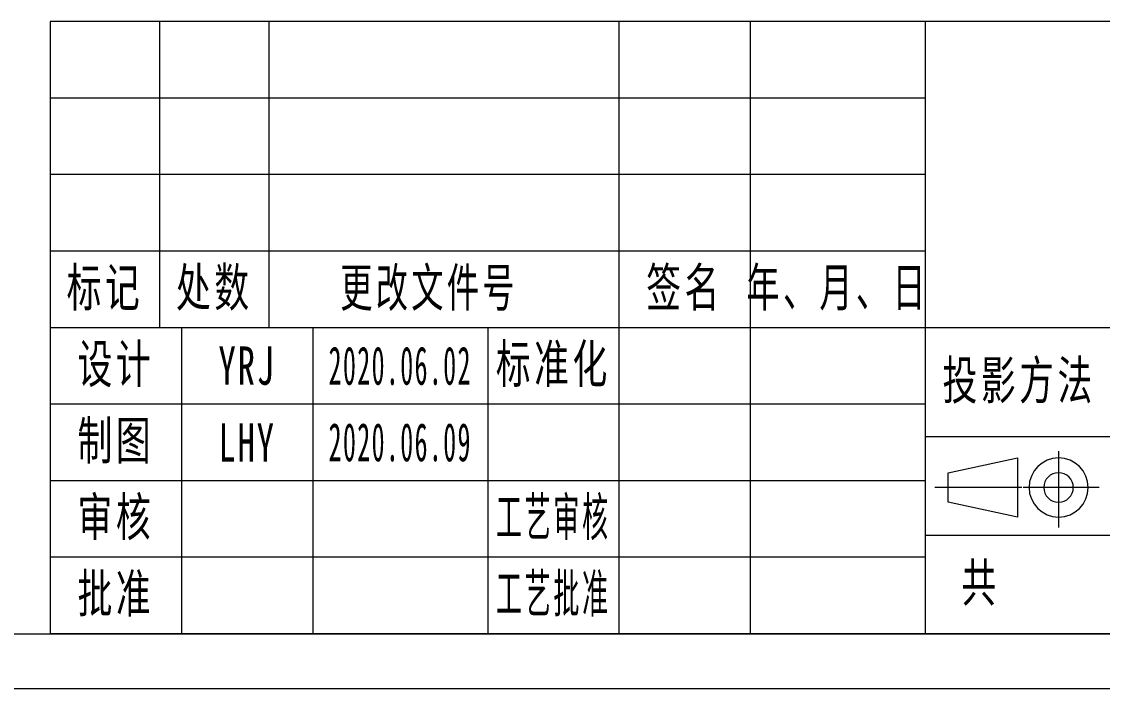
# Model space of a CAD drawing. Header units: millimetres. Extents: x -15766 to 80009, y -9701 to 15159.
# Drawn here: x 12819.4 to 12918.2, y 13253.7 to 13314.7 of the extents above; entities that cross this region are included whole.
import ezdxf

# ---------------------------------------------------------------- set-up
doc = ezdxf.new("R2010")
doc.units = ezdxf.units.MM
doc.linetypes.add('CENTER-HOKUTO_1', pattern=[16, 13, -1, 1, -1])
for name, color, linetype, lineweight in [('CDRAFT0', 7, 'Continuous', 18), ('title_frame', 7, 'Continuous', 18), ('尺寸线层', 3, 'Continuous', 18), ('粗实线层_1', 7, 'Continuous', 15), ('细实线层', 7, 'Continuous', 18)]:
    doc.layers.add(name, color=color, linetype=linetype, lineweight=lineweight)
doc.styles.add('UserTxtStyle1', font='', dxfattribs={"width": 0.618357})
doc.styles.add('UserTxtStyle2', font='', dxfattribs={"width": 0.634692})
doc.styles.add('标准', font='', dxfattribs={"width": 0.667})
doc.styles.get('UserTxtStyle1').set_extended_font_data('宋体')
doc.styles.get('UserTxtStyle2').set_extended_font_data('宋体')
doc.styles.get('标准').set_extended_font_data('宋体')

# ---------------------------------------------------------------- blocks, each defined once
blk = doc.blocks.new('*X590')
at = {"layer": 'CDRAFT0'}
blk.add_line((0, 0), (420, 0), dxfattribs=at)
at = {"layer": '粗实线层_1'}
blk.add_line((25, 5), (415, 5), dxfattribs=at)

msp = doc.modelspace()

# ---------------------------------------------------------------- linework, layer by layer
at = {"layer": '粗实线层_1'}
for p, q in [((13002.00159, 13314.73384), (12822.00159, 13314.73384)), ((12822.00159, 13314.73384), (12822.00159, 13258.73384)), ((12902.00159, 13314.73384), (12902.00159, 13258.73384)), ((12952.00159, 13286.73384), (12822.00159, 13286.73384)), ((12862.00159, 13286.73384), (12862.00159, 13258.73384)), ((12902.00159, 13279.73384), (12822.00159, 13279.73384)), ((12902.00159, 13272.73384), (12822.00159, 13272.73384)), ((12952.00159, 13267.73384), (12902.00159, 13267.73384)), ((12902.00159, 13265.73384), (12822.00159, 13265.73384)), ((13002.00159, 13258.73384), (12822.00159, 13258.73384))]:
    msp.add_line(p, q, dxfattribs=at)
at = {"layer": '细实线层'}
for p, q in [((12832.00159, 13314.73384), (12832.00159, 13286.73384)), ((12842.00159, 13314.73384), (12842.00159, 13286.73384)), ((12874.00159, 13314.73384), (12874.00159, 13258.73384)), ((12886.00159, 13314.73384), (12886.00159, 13258.73384)), ((12902.00159, 13307.73384), (12822.00159, 13307.73384)), ((12902.00159, 13300.73384), (12822.00159, 13300.73384)), ((12902.00159, 13293.73384), (12822.00159, 13293.73384)), ((12834.00159, 13286.73384), (12834.00159, 13258.73384)), ((12846.00159, 13286.73384), (12846.00159, 13258.73384)), ((12952.00159, 13276.73384), (12902.00159, 13276.73384))]:
    msp.add_line(p, q, dxfattribs=at)
at = {"layer": '细实线层', "color": 3}
for p, q in [((12904.10326, 13273.46267), (12910.43031, 13274.81267)), ((12910.43031, 13274.81267), (12910.43031, 13269.41267)), ((12904.10326, 13270.76267), (12904.10326, 13273.46267)), ((12910.43031, 13269.41267), (12904.10326, 13270.76267))]:
    msp.add_line(p, q, dxfattribs=at)
at = {"layer": '细实线层', "color": 2, "linetype": 'CENTER-HOKUTO_1', "lineweight": 18}
for p, q in [((12914.19971, 13275.43367), (12914.19971, 13268.45687)), ((12910.84963, 13272.11267), (12902.89157, 13272.11267)), ((12917.91206, 13272.11267), (12910.9564, 13272.11267))]:
    msp.add_line(p, q, dxfattribs=at)
at = {"layer": '细实线层', "color": 3}
for radius in [2.7, 1.35]:
    msp.add_arc((12914.19971, 13272.11267), radius, 0, 359.9893827, dxfattribs=at)

# ---------------------------------------------------------------- block references
at = {"layer": 'title_frame'}
msp.add_blockref('*X590', (12587.00159, 13253.73384), dxfattribs=at)

# ---------------------------------------------------------------- texts
at = {"layer": '尺寸线层', "char_height": 3.5, "attachment_point": 5, "line_spacing_factor": 1.15057}
for s, insert, width, style in [('\\T1.1;标记', (12827.00159, 13290.23384), 18, '标准'), ('\\T1.1;处数', (12837.00159, 13290.23384), 18, '标准'), ('\\T1.1;更改文件号', (12856.63501, 13290.20985), 30, 'UserTxtStyle1'), ('\\T1.1;签名', (12880.00159, 13290.23384), 22, '标准'), ('\\T1.1;年、月、日', (12894.00159, 13290.23384), 30, 'UserTxtStyle2'), ('\\T1.1;设计', (12828.00159, 13283.23384), 22, '标准'), ('\\T1.1;标准化', (12868.00159, 13283.23384), 22, '标准'), ('{\\T1.1;YRJ}', (12840.00159, 13283.23384), 22, '标准'), ('{\\W0.5;\\T1.1;2020.06.02}', (12854.00159, 13283.23384), 16, '标准'), ('\\T1.1;投影方法', (12910.59659, 13281.73384), 22, '标准'), ('\\T1.1;制图', (12828.00159, 13276.23384), 22, '标准'), ('{\\T1.1;LHY}', (12840.00159, 13276.23384), 22, '标准'), ('{\\W0.5;\\T1.1;2020.06.09}', (12854.00159, 13276.23384), 16, '标准'), ('\\T1.1;审核', (12828.00159, 13269.23384), 22, '标准'), ('{\\W0.5;\\T1.1;工艺审核}', (12868.00159, 13269.23384), 22, '标准'), ('\\T1.1;共', (12907.07292, 13263.23384), 8, '标准'), ('{\\T1.1;批准}', (12828.00159, 13262.23384), 22, '标准'), ('{\\W0.5;\\T1.1;工艺批准}', (12868.00159, 13262.23384), 22, '标准')]:
    msp.add_mtext(s, dxfattribs=dict(at, insert=insert, width=width, style=style))

doc.saveas('drawing.dxf')
